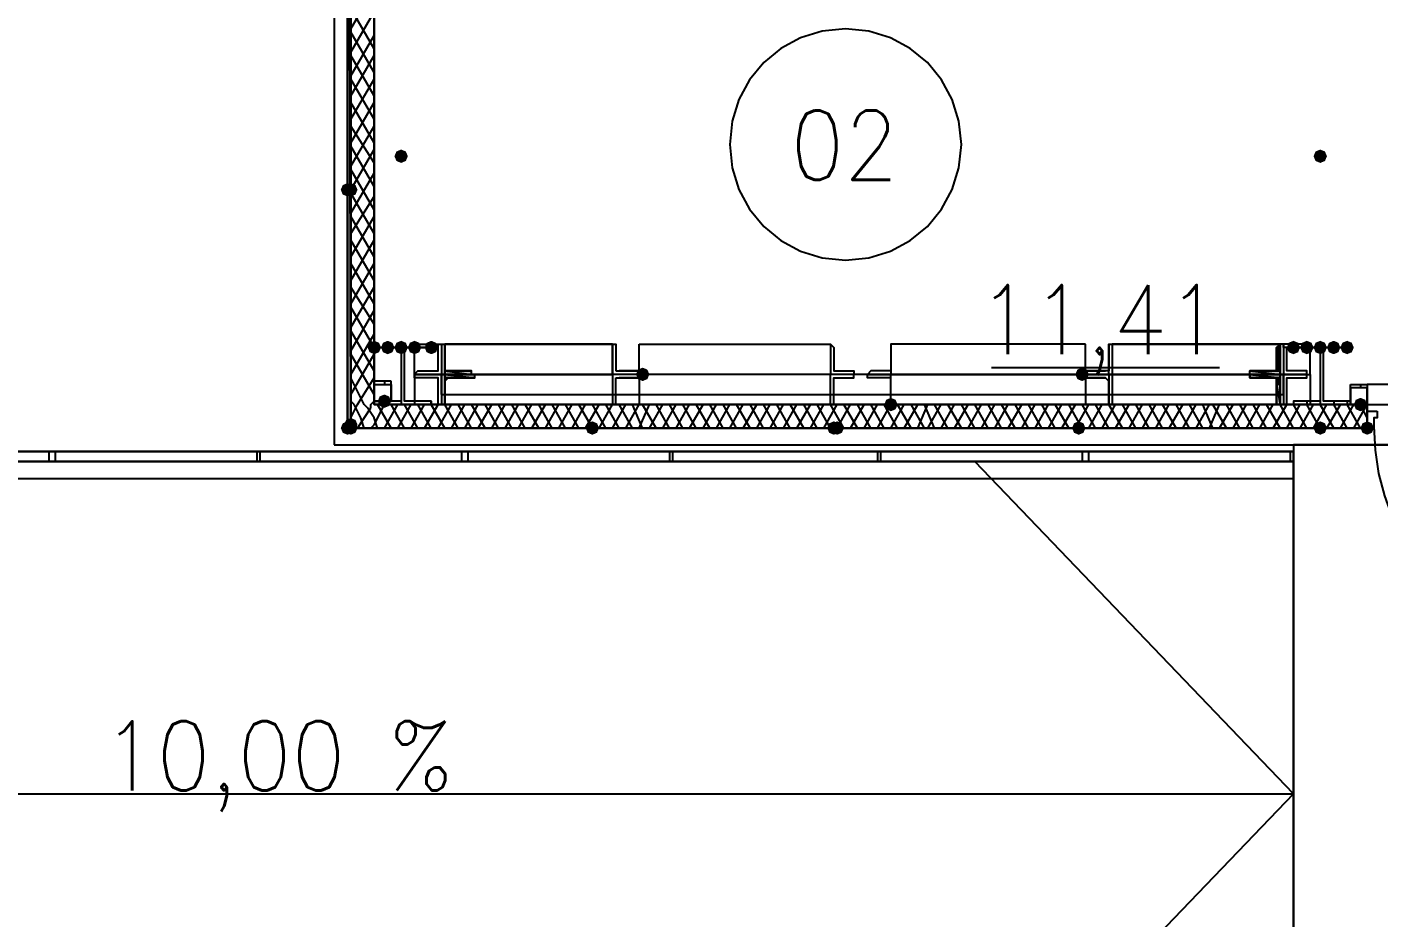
# Model space of a CAD drawing. Header units: millimetres. Extents: x 0 to 420, y 0 to 297.
# Drawn here: x 100.1 to 117.16, y 99.06 to 110.3 of the extents above; entities that cross this region are included whole.
import ezdxf

# ---------------------------------------------------------------- set-up
doc = ezdxf.new("R2010")
doc.units = ezdxf.units.MM
doc.layers.get('0').update_dxf_attribs({"linetype": 'CONTINUOUS'})
doc.styles.get("Standard").update_dxf_attribs({"font": 'STANDARD'})

msp = doc.modelspace()

# ---------------------------------------------------------------- hatches: boundary and pattern name
at = {"true_color": 0x000007}
h = msp.add_hatch(color=0, dxfattribs=at)
h.paths.add_polyline_path([(104.182333, 123.274667), (104.14, 123.274667), (104.182333, 105.240667)], flags=0)
h.paths.add_polyline_path([(104.14, 123.274667), (104.182333, 105.240667), (104.14, 105.240667)], flags=0)
for points in [[(104.902, 108.669667), (104.877129, 108.609871), (104.817333, 108.585), (104.757538, 108.609871), (104.732667, 108.669667), (104.757537, 108.729462), (104.817333, 108.754333), (104.877129, 108.729463)], [(116.501333, 108.669667), (116.476463, 108.609871), (116.416667, 108.585), (116.356871, 108.609871), (116.332, 108.669667), (116.356871, 108.729462), (116.416667, 108.754333), (116.476462, 108.729463)], [(104.563333, 106.256667), (104.538462, 106.196871), (104.478667, 106.172), (104.418871, 106.196871), (104.394, 106.256667), (104.418871, 106.316462), (104.478667, 106.341333), (104.538462, 106.316463)], [(104.732667, 106.256667), (104.707796, 106.196871), (104.648, 106.172), (104.588204, 106.196871), (104.563333, 106.256667), (104.588204, 106.316462), (104.648, 106.341333), (104.707796, 106.316463)], [(104.902, 106.256667), (104.877129, 106.196871), (104.817333, 106.172), (104.757538, 106.196871), (104.732667, 106.256667), (104.757537, 106.316462), (104.817333, 106.341333), (104.877129, 106.316463)], [(105.071333, 106.256667), (105.046463, 106.196871), (104.986667, 106.172), (104.926871, 106.196871), (104.902, 106.256667), (104.926871, 106.316462), (104.986667, 106.341333), (105.046462, 106.316463)], [(105.283, 106.256667), (105.258129, 106.196871), (105.198333, 106.172), (105.138538, 106.196871), (105.113667, 106.256667), (105.138537, 106.316462), (105.198333, 106.341333), (105.258129, 106.316463)], [(116.162667, 106.256667), (116.137796, 106.196871), (116.078, 106.172), (116.018204, 106.196871), (115.993333, 106.256667), (116.018204, 106.316462), (116.078, 106.341333), (116.137796, 106.316463)], [(116.332, 106.256667), (116.307129, 106.196871), (116.247333, 106.172), (116.187538, 106.196871), (116.162667, 106.256667), (116.187537, 106.316462), (116.247333, 106.341333), (116.307129, 106.316463)], [(116.501333, 106.256667), (116.476463, 106.196871), (116.416667, 106.172), (116.356871, 106.196871), (116.332, 106.256667), (116.356871, 106.316462), (116.416667, 106.341333), (116.476462, 106.316463)], [(116.670667, 106.256667), (116.645796, 106.196871), (116.586, 106.172), (116.526204, 106.196871), (116.501333, 106.256667), (116.526204, 106.316462), (116.586, 106.341333), (116.645796, 106.316463)], [(116.84, 106.256667), (116.815129, 106.196871), (116.755333, 106.172), (116.695538, 106.196871), (116.670667, 106.256667), (116.695537, 106.316462), (116.755333, 106.341333), (116.815129, 106.316463)], [(107.95, 105.918), (107.925129, 105.858204), (107.865333, 105.833333), (107.805538, 105.858204), (107.780667, 105.918), (107.805537, 105.977796), (107.865333, 106.002667), (107.925129, 105.977796)], [(113.495667, 105.918), (113.470796, 105.858204), (113.411, 105.833333), (113.351204, 105.858204), (113.326333, 105.918), (113.351204, 105.977796), (113.411, 106.002667), (113.470796, 105.977796)], [(104.690333, 105.579333), (104.665463, 105.519537), (104.605667, 105.494667), (104.545871, 105.519537), (104.521, 105.579333), (104.545871, 105.639129), (104.605667, 105.664), (104.665462, 105.639129)], [(111.082667, 105.537), (111.057796, 105.477204), (110.998, 105.452333), (110.938204, 105.477204), (110.913333, 105.537), (110.938204, 105.596796), (110.998, 105.621667), (111.057796, 105.596796)], [(117.009333, 105.537), (116.984463, 105.477204), (116.924667, 105.452333), (116.864871, 105.477204), (116.84, 105.537), (116.864871, 105.596796), (116.924667, 105.621667), (116.984462, 105.596796)], [(104.267, 105.283), (104.242129, 105.223204), (104.182333, 105.198333), (104.122538, 105.223204), (104.097667, 105.283), (104.122537, 105.342796), (104.182333, 105.367667), (104.242129, 105.342796)]]:
    msp.add_hatch(color=0, dxfattribs=at).paths.add_polyline_path(points, flags=0)
at = {"true_color": 0x0000fe}
for points in [[(104.224667, 108.246333), (104.199796, 108.186537), (104.14, 108.161667), (104.080204, 108.186537), (104.055333, 108.246333), (104.080204, 108.306129), (104.14, 108.331), (104.199796, 108.306129)], [(104.267, 108.246333), (104.242129, 108.186537), (104.182333, 108.161667), (104.122538, 108.186537), (104.097667, 108.246333), (104.122537, 108.306129), (104.182333, 108.331), (104.242129, 108.306129)], [(104.224667, 105.240667), (104.199796, 105.180871), (104.14, 105.156), (104.080204, 105.180871), (104.055333, 105.240667), (104.080204, 105.300462), (104.14, 105.325333), (104.199796, 105.300463)], [(104.224667, 105.240667), (104.199796, 105.180871), (104.14, 105.156), (104.080204, 105.180871), (104.055333, 105.240667), (104.080204, 105.300462), (104.14, 105.325333), (104.199796, 105.300463)], [(104.224667, 105.240667), (104.199796, 105.180871), (104.14, 105.156), (104.080204, 105.180871), (104.055333, 105.240667), (104.080204, 105.300462), (104.14, 105.325333), (104.199796, 105.300463)], [(104.224667, 105.240667), (104.199796, 105.180871), (104.14, 105.156), (104.080204, 105.180871), (104.055333, 105.240667), (104.080204, 105.300462), (104.14, 105.325333), (104.199796, 105.300463)], [(104.224667, 105.240667), (104.199796, 105.180871), (104.14, 105.156), (104.080204, 105.180871), (104.055333, 105.240667), (104.080204, 105.300462), (104.14, 105.325333), (104.199796, 105.300463)], [(104.267, 105.240667), (104.242129, 105.180871), (104.182333, 105.156), (104.122538, 105.180871), (104.097667, 105.240667), (104.122537, 105.300462), (104.182333, 105.325333), (104.242129, 105.300463)], [(104.267, 105.240667), (104.242129, 105.180871), (104.182333, 105.156), (104.122538, 105.180871), (104.097667, 105.240667), (104.122537, 105.300462), (104.182333, 105.325333), (104.242129, 105.300463)], [(104.267, 105.240667), (104.242129, 105.180871), (104.182333, 105.156), (104.122538, 105.180871), (104.097667, 105.240667), (104.122537, 105.300462), (104.182333, 105.325333), (104.242129, 105.300463)], [(107.315, 105.240667), (107.290129, 105.180871), (107.230333, 105.156), (107.170538, 105.180871), (107.145667, 105.240667), (107.170537, 105.300462), (107.230333, 105.325333), (107.290129, 105.300463)], [(107.315, 105.240667), (107.290129, 105.180871), (107.230333, 105.156), (107.170538, 105.180871), (107.145667, 105.240667), (107.170537, 105.300462), (107.230333, 105.325333), (107.290129, 105.300463)], [(110.363, 105.240667), (110.338129, 105.180871), (110.278333, 105.156), (110.218538, 105.180871), (110.193667, 105.240667), (110.218537, 105.300462), (110.278333, 105.325333), (110.338129, 105.300463)], [(110.405333, 105.240667), (110.380463, 105.180871), (110.320667, 105.156), (110.260871, 105.180871), (110.236, 105.240667), (110.260871, 105.300462), (110.320667, 105.325333), (110.380462, 105.300463)], [(113.453333, 105.240667), (113.428462, 105.180871), (113.368667, 105.156), (113.308871, 105.180871), (113.284, 105.240667), (113.308871, 105.300462), (113.368667, 105.325333), (113.428462, 105.300463)], [(113.453333, 105.240667), (113.428462, 105.180871), (113.368667, 105.156), (113.308871, 105.180871), (113.284, 105.240667), (113.308871, 105.300462), (113.368667, 105.325333), (113.428462, 105.300463)], [(116.501333, 105.240667), (116.476463, 105.180871), (116.416667, 105.156), (116.356871, 105.180871), (116.332, 105.240667), (116.356871, 105.300462), (116.416667, 105.325333), (116.476462, 105.300463)], [(116.501333, 105.240667), (116.476463, 105.180871), (116.416667, 105.156), (116.356871, 105.180871), (116.332, 105.240667), (116.356871, 105.300462), (116.416667, 105.325333), (116.476462, 105.300463)], [(116.501333, 105.240667), (116.476463, 105.180871), (116.416667, 105.156), (116.356871, 105.180871), (116.332, 105.240667), (116.356871, 105.300462), (116.416667, 105.325333), (116.476462, 105.300463)], [(116.501333, 105.240667), (116.476463, 105.180871), (116.416667, 105.156), (116.356871, 105.180871), (116.332, 105.240667), (116.356871, 105.300462), (116.416667, 105.325333), (116.476462, 105.300463)], [(117.094, 105.240667), (117.069129, 105.180871), (117.009333, 105.156), (116.949538, 105.180871), (116.924667, 105.240667), (116.949537, 105.300462), (117.009333, 105.325333), (117.069129, 105.300463)]]:
    msp.add_hatch(color=0, dxfattribs=at).paths.add_polyline_path(points, flags=0)
at = {"true_color": 0x000062}
h = msp.add_hatch(color=0, dxfattribs=at)
h.paths.add_polyline_path([(105.367667, 106.299), (105.367667, 106.256667)], flags=0)
h.paths.add_polyline_path([(105.367667, 106.256667), (105.367667, 106.299)], flags=0)
h = msp.add_hatch(color=0, dxfattribs=at)
h.paths.add_polyline_path([(115.908667, 106.256667), (115.908667, 106.299)], flags=0)
h.paths.add_polyline_path([(115.908667, 106.299), (115.908667, 106.256667), (115.866333, 106.256667)], flags=0)
h.paths.add_polyline_path([(115.908667, 106.256667), (115.866333, 106.256667)], flags=0)
h.paths.add_polyline_path([(115.866333, 106.256667), (115.908667, 106.256667)], flags=0)
h.paths.add_polyline_path([(115.908667, 106.256667), (115.866333, 106.256667)], flags=0)
h.paths.add_polyline_path([(115.908667, 106.256667), (115.866333, 106.256667)], flags=0)
h = msp.add_hatch(color=0, dxfattribs=at)
h.paths.add_polyline_path([(105.367667, 106.256667), (105.367667, 106.045)], flags=0)
h.paths.add_polyline_path([(105.367667, 106.045), (105.367667, 106.256667)], flags=0)
h = msp.add_hatch(color=0, dxfattribs=at)
h.paths.add_polyline_path([(115.908667, 106.256667), (115.866333, 106.256667), (115.908667, 106.045)], flags=0)
h.paths.add_polyline_path([(115.866333, 106.256667), (115.908667, 106.045), (115.866333, 106.045)], flags=0)
h = msp.add_hatch(color=0, dxfattribs=at)
h.paths.add_polyline_path([(105.367667, 106.045), (105.367667, 105.960333)], flags=0)
h.paths.add_polyline_path([(105.367667, 105.960333), (105.367667, 106.045)], flags=0)
h = msp.add_hatch(color=0, dxfattribs=at)
h.paths.add_polyline_path([(105.367667, 105.960333), (105.41, 105.960333)], flags=0)
h.paths.add_polyline_path([(105.41, 105.960333), (105.367667, 105.960333)], flags=0)
h.paths.add_polyline_path([(105.41, 105.960333), (105.367667, 105.960333)], flags=0)
h.paths.add_polyline_path([(105.367667, 105.960333), (105.41, 105.960333)], flags=0)
h.paths.add_polyline_path([(105.41, 105.960333), (105.367667, 105.960333)], flags=0)
h.paths.add_polyline_path([(105.41, 105.960333), (105.367667, 105.960333)], flags=0)
h = msp.add_hatch(color=0, dxfattribs=at)
h.paths.add_polyline_path([(105.367667, 105.960333), (105.41, 105.960333)], flags=0)
h.paths.add_polyline_path([(105.41, 105.960333), (105.367667, 105.960333)], flags=0)
h = msp.add_hatch(color=0, dxfattribs=at)
h.paths.add_polyline_path([(105.664, 105.960333), (105.367667, 105.960333)], flags=0)
h.paths.add_polyline_path([(105.664, 105.960333), (105.367667, 105.960333), (105.41, 105.960333)], flags=0)
h = msp.add_hatch(color=0, dxfattribs=at)
h.paths.add_polyline_path([(105.367667, 105.960333), (105.706333, 105.960333)], flags=0)
h.paths.add_polyline_path([(105.706333, 105.960333), (105.367667, 105.960333)], flags=0)
h = msp.add_hatch(color=0, dxfattribs=at)
h.paths.add_polyline_path([(105.706333, 105.960333), (105.367667, 105.960333), (105.706333, 105.918)], flags=0)
h.paths.add_polyline_path([(105.367667, 105.960333), (105.706333, 105.918), (105.367667, 105.918)], flags=0)
for points in [[(105.706333, 105.960333), (105.664, 105.960333)], [(115.527667, 105.960333), (115.612333, 105.960333)], [(115.824, 105.960333), (115.908667, 105.960333)], [(115.527667, 105.875667), (115.612333, 105.875667)]]:
    msp.add_hatch(color=0, dxfattribs=at).paths.add_polyline_path(points, flags=0)
h = msp.add_hatch(color=0, dxfattribs=at)
h.paths.add_polyline_path([(105.664, 105.960333), (105.706333, 105.960333)], flags=0)
h.paths.add_polyline_path([(105.706333, 105.960333), (105.664, 105.960333)], flags=0)
h = msp.add_hatch(color=0, dxfattribs=at)
h.paths.add_polyline_path([(115.527667, 105.960333), (115.612333, 105.960333)], flags=0)
h.paths.add_polyline_path([(115.612333, 105.960333), (115.527667, 105.960333)], flags=0)
h = msp.add_hatch(color=0, dxfattribs=at)
h.paths.add_polyline_path([(115.527667, 105.960333), (115.908667, 105.960333)], flags=0)
h.paths.add_polyline_path([(115.908667, 105.960333), (115.527667, 105.960333)], flags=0)
h = msp.add_hatch(color=0, dxfattribs=at)
h.paths.add_polyline_path([(115.908667, 105.960333), (115.527667, 105.960333), (115.908667, 105.918)], flags=0)
h.paths.add_polyline_path([(115.527667, 105.960333), (115.908667, 105.918), (115.527667, 105.918)], flags=0)
h.paths.add_polyline_path([(115.908667, 105.918), (115.527667, 105.918)], flags=0)
h.paths.add_polyline_path([(115.527667, 105.918), (115.908667, 105.918)], flags=0)
h.paths.add_polyline_path([(115.908667, 105.918), (115.527667, 105.918)], flags=0)
h.paths.add_polyline_path([(115.908667, 105.918), (115.527667, 105.918)], flags=0)
h.paths.add_polyline_path([(115.527667, 105.918), (115.908667, 105.918)], flags=0)
h.paths.add_polyline_path([(115.908667, 105.918), (115.527667, 105.918)], flags=0)
h.paths.add_polyline_path([(115.908667, 105.918), (115.527667, 105.918)], flags=0)
h.paths.add_polyline_path([(115.527667, 105.918), (115.908667, 105.918)], flags=0)
h.paths.add_polyline_path([(115.908667, 105.918), (115.527667, 105.918)], flags=0)
h.paths.add_polyline_path([(115.908667, 105.918), (115.527667, 105.918)], flags=0)
h = msp.add_hatch(color=0, dxfattribs=at)
h.paths.add_polyline_path([(115.908667, 105.960333), (115.866333, 105.960333)], flags=0)
h.paths.add_polyline_path([(115.866333, 105.960333), (115.908667, 105.960333), (115.824, 105.960333)], flags=0)
h.paths.add_polyline_path([(115.908667, 105.960333), (115.824, 105.960333), (115.612333, 105.960333)], flags=0)
h = msp.add_hatch(color=0, dxfattribs=at)
h.paths.add_polyline_path([(115.908667, 106.045), (115.866333, 106.045), (115.908667, 105.960333)], flags=0)
h.paths.add_polyline_path([(115.866333, 106.045), (115.908667, 105.960333), (115.866333, 105.960333)], flags=0)
h.paths.add_polyline_path([(115.908667, 105.960333), (115.866333, 105.960333)], flags=0)
h.paths.add_polyline_path([(115.866333, 105.960333), (115.908667, 105.960333)], flags=0)
h.paths.add_polyline_path([(115.908667, 105.960333), (115.866333, 105.960333)], flags=0)
h.paths.add_polyline_path([(115.908667, 105.960333), (115.866333, 105.960333)], flags=0)
h.paths.add_polyline_path([(115.866333, 105.960333), (115.908667, 105.960333)], flags=0)
h.paths.add_polyline_path([(115.908667, 105.960333), (115.866333, 105.960333)], flags=0)
h = msp.add_hatch(color=0, dxfattribs=at)
h.paths.add_polyline_path([(105.367667, 105.918), (105.748667, 105.918)], flags=0)
h.paths.add_polyline_path([(105.367667, 105.918), (105.748667, 105.918)], flags=0)
h.paths.add_polyline_path([(105.748667, 105.918), (105.367667, 105.918)], flags=0)
h.paths.add_polyline_path([(105.748667, 105.918), (105.367667, 105.918)], flags=0)
h.paths.add_polyline_path([(105.367667, 105.918), (105.748667, 105.918)], flags=0)
h.paths.add_polyline_path([(105.748667, 105.918), (105.367667, 105.918)], flags=0)
h.paths.add_polyline_path([(105.748667, 105.918), (105.367667, 105.918)], flags=0)
h.paths.add_polyline_path([(105.367667, 105.918), (105.748667, 105.918)], flags=0)
h.paths.add_polyline_path([(105.748667, 105.918), (105.367667, 105.918)], flags=0)
h.paths.add_polyline_path([(105.748667, 105.918), (105.367667, 105.918), (105.706333, 105.918)], flags=0)
h = msp.add_hatch(color=0, dxfattribs=at)
h.paths.add_polyline_path([(105.748667, 105.918), (105.367667, 105.918), (105.748667, 105.875667)], flags=0)
h.paths.add_polyline_path([(105.367667, 105.918), (105.748667, 105.875667), (105.367667, 105.875667)], flags=0)
h.paths.add_polyline_path([(105.748667, 105.875667), (105.367667, 105.875667)], flags=0)
h.paths.add_polyline_path([(105.367667, 105.875667), (105.748667, 105.875667)], flags=0)
h.paths.add_polyline_path([(105.748667, 105.875667), (105.367667, 105.875667)], flags=0)
h.paths.add_polyline_path([(105.748667, 105.875667), (105.367667, 105.875667)], flags=0)
h = msp.add_hatch(color=0, dxfattribs=at)
h.paths.add_polyline_path([(105.367667, 105.875667), (105.706333, 105.875667)], flags=0)
h.paths.add_polyline_path([(105.706333, 105.875667), (105.367667, 105.875667)], flags=0)
h.paths.add_polyline_path([(105.706333, 105.875667), (105.367667, 105.875667)], flags=0)
h.paths.add_polyline_path([(105.367667, 105.875667), (105.706333, 105.875667)], flags=0)
h.paths.add_polyline_path([(105.706333, 105.875667), (105.367667, 105.875667)], flags=0)
h.paths.add_polyline_path([(105.706333, 105.875667), (105.367667, 105.875667), (105.748667, 105.875667)], flags=0)
h = msp.add_hatch(color=0, dxfattribs=at)
h.paths.add_polyline_path([(105.41, 105.875667), (105.367667, 105.875667)], flags=0)
h.paths.add_polyline_path([(105.41, 105.875667), (105.367667, 105.875667)], flags=0)
h.paths.add_polyline_path([(105.367667, 105.875667), (105.41, 105.875667)], flags=0)
h.paths.add_polyline_path([(105.41, 105.875667), (105.367667, 105.875667)], flags=0)
h.paths.add_polyline_path([(105.41, 105.875667), (105.367667, 105.875667)], flags=0)
h.paths.add_polyline_path([(105.367667, 105.875667), (105.41, 105.875667)], flags=0)
h.paths.add_polyline_path([(105.41, 105.875667), (105.367667, 105.875667)], flags=0)
h.paths.add_polyline_path([(105.41, 105.875667), (105.367667, 105.875667), (105.664, 105.875667)], flags=0)
h = msp.add_hatch(color=0, dxfattribs=at)
h.paths.add_polyline_path([(105.367667, 105.833333), (105.367667, 105.875667)], flags=0)
h.paths.add_polyline_path([(105.367667, 105.833333), (105.367667, 105.875667), (105.41, 105.875667)], flags=0)
h = msp.add_hatch(color=0, dxfattribs=at)
h.paths.add_polyline_path([(105.367667, 105.833333), (105.367667, 105.791)], flags=0)
h.paths.add_polyline_path([(105.367667, 105.791), (105.367667, 105.833333)], flags=0)
h = msp.add_hatch(color=0, dxfattribs=at)
h.paths.add_polyline_path([(105.367667, 105.791), (105.367667, 105.537)], flags=0)
h.paths.add_polyline_path([(105.367667, 105.537), (105.367667, 105.791)], flags=0)
h = msp.add_hatch(color=0, dxfattribs=at)
h.paths.add_polyline_path([(105.664, 105.875667), (105.706333, 105.875667)], flags=0)
h.paths.add_polyline_path([(105.706333, 105.875667), (105.664, 105.875667)], flags=0)
h.paths.add_polyline_path([(105.706333, 105.875667), (105.664, 105.875667)], flags=0)
h = msp.add_hatch(color=0, dxfattribs=at)
h.paths.add_polyline_path([(115.908667, 105.918), (115.527667, 105.918), (115.908667, 105.875667)], flags=0)
h.paths.add_polyline_path([(115.527667, 105.918), (115.908667, 105.875667), (115.527667, 105.875667)], flags=0)
h.paths.add_polyline_path([(115.908667, 105.875667), (115.527667, 105.875667)], flags=0)
h.paths.add_polyline_path([(115.527667, 105.875667), (115.908667, 105.875667)], flags=0)
h.paths.add_polyline_path([(115.908667, 105.875667), (115.527667, 105.875667)], flags=0)
h.paths.add_polyline_path([(115.908667, 105.875667), (115.527667, 105.875667)], flags=0)
h.paths.add_polyline_path([(115.527667, 105.875667), (115.908667, 105.875667)], flags=0)
h.paths.add_polyline_path([(115.908667, 105.875667), (115.527667, 105.875667)], flags=0)
h.paths.add_polyline_path([(115.908667, 105.875667), (115.527667, 105.875667)], flags=0)
h.paths.add_polyline_path([(115.527667, 105.875667), (115.908667, 105.875667)], flags=0)
h.paths.add_polyline_path([(115.908667, 105.875667), (115.527667, 105.875667)], flags=0)
h.paths.add_polyline_path([(115.908667, 105.875667), (115.527667, 105.875667)], flags=0)
h = msp.add_hatch(color=0, dxfattribs=at)
h.paths.add_polyline_path([(115.527667, 105.875667), (115.612333, 105.875667)], flags=0)
h.paths.add_polyline_path([(115.612333, 105.875667), (115.527667, 105.875667)], flags=0)
h = msp.add_hatch(color=0, dxfattribs=at)
h.paths.add_polyline_path([(115.908667, 105.875667), (115.612333, 105.875667)], flags=0)
h.paths.add_polyline_path([(115.612333, 105.875667), (115.908667, 105.875667), (115.824, 105.875667)], flags=0)
h = msp.add_hatch(color=0, dxfattribs=at)
h.paths.add_polyline_path([(115.908667, 105.875667), (115.824, 105.875667)], flags=0)
h.paths.add_polyline_path([(115.824, 105.875667), (115.908667, 105.875667), (115.866333, 105.875667)], flags=0)
h.paths.add_polyline_path([(115.908667, 105.875667), (115.866333, 105.875667)], flags=0)
h.paths.add_polyline_path([(115.866333, 105.875667), (115.908667, 105.875667)], flags=0)
h.paths.add_polyline_path([(115.908667, 105.875667), (115.866333, 105.875667)], flags=0)
h.paths.add_polyline_path([(115.908667, 105.875667), (115.866333, 105.875667)], flags=0)
h = msp.add_hatch(color=0, dxfattribs=at)
h.paths.add_polyline_path([(115.908667, 105.875667), (115.866333, 105.875667), (115.908667, 105.833333)], flags=0)
h.paths.add_polyline_path([(115.866333, 105.875667), (115.908667, 105.833333), (115.866333, 105.833333)], flags=0)
h = msp.add_hatch(color=0, dxfattribs=at)
h.paths.add_polyline_path([(115.908667, 105.833333), (115.866333, 105.833333), (115.908667, 105.791)], flags=0)
h.paths.add_polyline_path([(115.866333, 105.833333), (115.908667, 105.791), (115.866333, 105.791)], flags=0)
h = msp.add_hatch(color=0, dxfattribs=at)
h.paths.add_polyline_path([(115.908667, 105.791), (115.866333, 105.791), (115.908667, 105.537)], flags=0)
h.paths.add_polyline_path([(115.866333, 105.791), (115.908667, 105.537), (115.866333, 105.537)], flags=0)
h.paths.add_polyline_path([(115.908667, 105.537), (115.866333, 105.537)], flags=0)
h.paths.add_polyline_path([(115.866333, 105.537), (115.908667, 105.537)], flags=0)
h.paths.add_polyline_path([(115.908667, 105.537), (115.866333, 105.537)], flags=0)
h.paths.add_polyline_path([(115.908667, 105.537), (115.866333, 105.537)], flags=0)
h.paths.add_polyline_path([(115.866333, 105.537), (115.908667, 105.537)], flags=0)
h.paths.add_polyline_path([(115.908667, 105.537), (115.866333, 105.537)], flags=0)
at = {"true_color": 0x000007}
h = msp.add_hatch(color=0, dxfattribs=at)
h.paths.add_polyline_path([(104.182333, 105.240667), (104.14, 105.240667)], flags=0)
h.paths.add_polyline_path([(104.182333, 105.240667), (104.14, 105.240667)], flags=0)
h = msp.add_hatch(color=0, dxfattribs=at)
h.paths.add_polyline_path([(104.182333, 105.240667), (116.416667, 105.240667)], flags=0)
h.paths.add_polyline_path([(116.416667, 105.240667), (104.182333, 105.240667)], flags=0)
h = msp.add_hatch(color=0, dxfattribs=at)
h.paths.add_polyline_path([(116.416667, 105.240667), (117.009333, 105.240667)], flags=0)
h.paths.add_polyline_path([(117.009333, 105.240667), (116.416667, 105.240667)], flags=0)

# ---------------------------------------------------------------- linework, layer by layer
at = {"color": 0, "true_color": 0x000007}
for points in [[(103.970667, 105.029), (389.763, 105.029), (389.763, 222.715667), (103.970667, 222.715667)], [(104.182333, 123.274667), (104.14, 123.274667), (104.182333, 105.240667)], [(104.14, 123.274667), (104.182333, 105.240667), (104.14, 105.240667)], [(107.823, 106.299), (110.236, 106.299), (110.236, 105.918), (107.823, 105.918)], [(113.453333, 106.299), (110.998, 106.299), (110.998, 105.918), (113.453333, 105.918)], [(105.198333, 106.256667), (104.478667, 106.256667), (104.817333, 106.256667), (104.817333, 105.579333), (104.478667, 105.579333), (104.478667, 105.537), (105.198333, 105.537), (105.198333, 105.579333), (104.859667, 105.579333), (104.859667, 106.256667)], [(116.797667, 106.256667), (116.078, 106.256667), (116.416667, 106.256667), (116.416667, 105.579333), (116.078, 105.579333), (116.078, 105.537), (116.797667, 105.537), (116.797667, 105.579333), (116.459, 105.579333), (116.459, 106.256667)], [(104.690333, 105.833333), (104.478667, 105.833333), (104.478667, 105.579333), (104.690333, 105.579333)], [(104.690333, 105.791), (104.690333, 105.579333), (104.478667, 105.579333), (104.478667, 105.791)], [(107.823, 105.537), (110.236, 105.537), (110.236, 105.918), (107.823, 105.918)], [(113.453333, 105.537), (110.998, 105.537), (110.998, 105.918), (113.453333, 105.918)], [(113.707333, 105.875667), (113.411, 105.875667)], [(116.797667, 105.791), (117.009333, 105.791), (117.009333, 105.537), (116.797667, 105.537)], [(116.797667, 105.748667), (116.797667, 105.537), (117.009333, 105.537), (117.009333, 105.748667)], [(117.136333, 105.452333), (117.136333, 105.367667), (117.094, 105.367667), (117.094, 105.240667), (117.009333, 105.240667), (117.009333, 105.452333)], [(104.182333, 105.240667), (104.14, 105.240667)], [(104.182333, 105.240667), (104.14, 105.240667)], [(104.182333, 105.240667), (116.416667, 105.240667)], [(116.416667, 105.240667), (104.182333, 105.240667)], [(116.416667, 105.240667), (117.009333, 105.240667)], [(117.009333, 105.240667), (116.416667, 105.240667)], [(117.009333, 105.240667), (116.416667, 105.240667), (117.009333, 105.240667), (116.416667, 105.240667)], [(116.078, 104.817333), (89.958333, 104.817333), (89.958333, 104.944333), (116.078, 104.944333), (116.078, 104.817333), (89.958333, 104.817333), (89.958333, 104.944333), (116.078, 104.944333), (116.078, 104.817333), (89.958333, 104.817333), (89.958333, 104.944333), (116.078, 104.944333), (116.078, 104.817333), (89.958333, 104.817333), (89.958333, 104.944333), (116.078, 104.944333), (116.078, 104.817333), (116.078, 104.944333), (89.958333, 104.944333), (89.958333, 104.817333)], [(100.457, 104.817333), (100.457, 104.944333), (100.372333, 104.944333), (100.372333, 104.817333)], [(103.039333, 104.817333), (103.039333, 104.944333), (102.997, 104.944333), (102.997, 104.817333)], [(105.664, 104.817333), (105.664, 104.944333), (105.579333, 104.944333), (105.579333, 104.817333)], [(108.246333, 104.817333), (108.246333, 104.944333), (108.204, 104.944333), (108.204, 104.817333)], [(110.871, 104.817333), (110.871, 104.944333), (110.828667, 104.944333), (110.828667, 104.817333)], [(113.495667, 104.817333), (113.495667, 104.944333), (113.411, 104.944333), (113.411, 104.817333)], [(116.078, 104.944333), (116.035667, 104.944333), (116.035667, 104.902), (116.035667, 104.859667), (116.035667, 104.817333), (116.078, 104.817333), (116.078, 104.859667), (116.078, 104.902)], [(116.078, 96.435333), (377.655667, 96.435333), (377.655667, 105.029), (116.078, 105.029)], [(116.078, 104.732667), (116.078, 104.817333), (89.958333, 104.817333), (89.958333, 104.605667), (116.078, 104.605667)]]:
    msp.add_lwpolyline(points, close=True, dxfattribs=at)
for points in [[(104.182333, 160.528), (104.182333, 105.537)], [(104.182333, 105.240667), (104.182333, 123.274667), (104.182333, 105.240667), (104.14, 123.274667)], [(104.14, 123.274667), (104.14, 105.240667)], [(104.182333, 105.240667), (104.182333, 123.274667), (104.14, 123.274667)], [(104.14, 123.274667), (104.14, 105.240667)], [(104.182333, 105.240667), (104.182333, 123.274667), (104.14, 123.274667)], [(104.478667, 105.537), (104.478667, 111.336667)], [(104.182333, 110.278333), (104.478667, 110.786333)], [(104.478667, 110.024333), (104.182333, 110.532333)], [(104.182333, 109.982), (104.478667, 110.49)], [(104.478667, 109.728), (104.182333, 110.236)], [(111.887, 108.817833), (111.857328, 109.112175), (111.772227, 109.386326), (111.63757, 109.634413), (111.45923, 109.850563), (111.24308, 110.028903), (110.994993, 110.16356), (110.720842, 110.248661), (110.4265, 110.278333), (110.132158, 110.248661), (109.858007, 110.16356), (109.60992, 110.028903), (109.39377, 109.850563), (109.21543, 109.634413), (109.080773, 109.386326), (108.995672, 109.112175), (108.966, 108.817833)], [(104.182333, 109.685667), (104.478667, 110.193667)], [(104.182333, 109.431667), (104.478667, 109.939667)], [(104.478667, 109.431667), (104.182333, 109.939667)], [(104.182333, 109.135333), (104.478667, 109.643333)], [(104.478667, 109.135333), (104.182333, 109.643333)], [(104.182333, 108.839), (104.478667, 109.347)], [(104.478667, 108.839), (104.182333, 109.347)], [(104.182333, 108.542667), (104.478667, 109.050667)], [(104.478667, 108.585), (104.182333, 109.050667)], [(104.478667, 108.288667), (104.182333, 108.796667)], [(104.182333, 108.246333), (104.478667, 108.754333)], [(108.966, 108.817833), (108.995672, 108.523492), (109.080773, 108.249341), (109.21543, 108.001254), (109.39377, 107.785104), (109.60992, 107.606764), (109.858007, 107.472107), (110.132158, 107.387005), (110.4265, 107.357333), (110.720842, 107.387005), (110.994993, 107.472107), (111.24308, 107.606764), (111.45923, 107.785104), (111.63757, 108.001254), (111.772227, 108.249341), (111.857328, 108.523492), (111.887, 108.817833)], [(104.478667, 107.992333), (104.182333, 108.500333)], [(104.182333, 107.95), (104.478667, 108.458)], [(104.478667, 107.696), (104.182333, 108.204)], [(104.182333, 107.696), (104.478667, 108.161667)], [(104.182333, 107.399667), (104.478667, 107.907667)], [(104.478667, 107.399667), (104.182333, 107.907667)], [(104.182333, 107.103333), (104.478667, 107.611333)], [(104.478667, 107.103333), (104.182333, 107.611333)], [(104.182333, 106.807), (104.478667, 107.315)], [(104.478667, 106.807), (104.182333, 107.315)], [(104.182333, 106.510667), (104.478667, 107.018667)], [(104.478667, 106.553), (104.182333, 107.018667)], [(104.478667, 106.256667), (104.182333, 106.764667)], [(104.182333, 106.214333), (104.478667, 106.722333)], [(104.478667, 105.960333), (104.182333, 106.468333)], [(104.182333, 105.918), (104.478667, 106.426)], [(105.325333, 106.299), (107.484333, 106.299), (107.484333, 105.918), (105.325333, 105.918), (104.986667, 105.918), (105.029, 105.960333), (105.240667, 105.960333), (105.283, 105.960333), (105.283, 106.256667), (105.283, 106.299), (105.325333, 106.299), (105.325333, 105.918)], [(105.367667, 105.918), (104.986667, 105.918), (104.986667, 106.299), (105.367667, 106.299)], [(107.484333, 105.918), (107.484333, 106.299), (105.367667, 106.299)], [(107.484333, 106.299), (107.526667, 106.299), (107.526667, 106.256667)], [(110.236, 106.299), (110.278333, 106.256667)], [(110.998, 106.299), (110.998, 106.256667)], [(113.749667, 105.918), (113.749667, 106.299), (115.908667, 106.299)], [(113.749667, 106.299), (113.749667, 106.256667)], [(115.951, 106.299), (113.792, 106.299), (113.792, 105.918), (115.951, 105.918), (116.247333, 105.918), (116.247333, 105.960333), (115.993333, 105.960333), (115.993333, 106.256667), (115.951, 106.256667), (115.951, 106.299), (115.951, 105.918)], [(115.908667, 105.918), (116.289667, 105.918), (116.289667, 106.299), (115.908667, 106.299)], [(104.182333, 105.664), (104.478667, 106.172)], [(104.478667, 105.664), (104.182333, 106.172)], [(104.817333, 106.256667), (104.817333, 105.537)], [(107.526667, 106.256667), (107.526667, 105.960333)], [(110.278333, 106.256667), (110.278333, 105.960333), (110.532333, 105.960333), (110.532333, 105.918)], [(110.998, 106.256667), (110.998, 105.960333), (110.955667, 105.960333), (110.744, 105.960333), (110.701667, 105.918)], [(113.749667, 106.256667), (113.749667, 105.960333), (113.707333, 105.960333)], [(116.416667, 106.256667), (116.416667, 105.537)], [(105.706333, 105.960333), (105.41, 105.960333)], [(107.526667, 105.960333), (107.569, 105.960333), (107.865333, 105.960333), (107.865333, 105.918), (107.484333, 105.918)], [(107.865333, 105.960333), (107.569, 105.960333)], [(112.268, 106.002667), (115.146667, 106.002667)], [(113.411, 105.960333), (113.707333, 105.960333), (113.411, 105.960333), (113.411, 105.918), (113.749667, 105.918)], [(115.527667, 105.960333), (115.824, 105.960333)], [(104.351667, 105.537), (104.182333, 105.875667)], [(104.267, 105.537), (104.478667, 105.875667)], [(104.605667, 105.833333), (104.605667, 105.791)], [(105.325333, 105.918), (105.325333, 105.537), (105.283, 105.537), (105.283, 105.833333), (105.283, 105.875667), (105.240667, 105.875667), (105.029, 105.875667), (104.986667, 105.875667), (104.986667, 105.918), (105.325333, 105.918), (107.484333, 105.918), (107.484333, 105.537), (105.325333, 105.537)], [(105.367667, 105.918), (104.986667, 105.918), (104.986667, 105.537), (105.367667, 105.537)], [(105.325333, 105.664), (105.325333, 105.918), (105.325333, 105.833333), (105.325333, 105.664), (115.951, 105.664), (115.951, 105.918), (105.325333, 105.918)], [(105.325333, 105.875667), (105.325333, 105.918)], [(107.484333, 105.918), (105.367667, 105.918)], [(107.484333, 105.918), (105.367667, 105.918)], [(107.484333, 105.918), (107.484333, 105.537), (105.367667, 105.537)], [(105.706333, 105.875667), (105.41, 105.875667)], [(107.865333, 105.918), (107.484333, 105.918)], [(107.526667, 105.537), (107.526667, 105.833333), (107.526667, 105.875667)], [(107.526667, 105.875667), (107.569, 105.875667), (107.865333, 105.875667), (107.569, 105.875667)], [(107.865333, 105.875667), (107.865333, 105.918)], [(110.532333, 105.918), (110.236, 105.918)], [(110.532333, 105.918), (110.236, 105.918)], [(110.278333, 105.537), (110.278333, 105.833333), (110.278333, 105.875667), (110.532333, 105.875667), (110.532333, 105.918)], [(110.701667, 105.918), (110.998, 105.918)], [(110.701667, 105.918), (110.998, 105.918)], [(110.998, 105.537), (110.998, 105.833333), (110.998, 105.875667), (110.955667, 105.875667), (110.744, 105.875667), (110.701667, 105.875667), (110.701667, 105.918)], [(113.411, 105.918), (113.749667, 105.918)], [(113.411, 105.875667), (113.411, 105.918)], [(113.749667, 105.918), (113.749667, 105.537), (113.749667, 105.833333), (113.707333, 105.875667)], [(113.749667, 105.918), (115.908667, 105.918)], [(113.749667, 105.918), (115.908667, 105.918)], [(115.951, 105.918), (115.951, 105.537), (115.993333, 105.537), (115.993333, 105.833333), (115.993333, 105.875667), (116.247333, 105.875667), (116.247333, 105.918), (115.951, 105.918), (113.792, 105.918), (113.792, 105.537), (115.951, 105.537)], [(115.527667, 105.875667), (115.824, 105.875667)], [(115.908667, 105.918), (116.289667, 105.918), (116.289667, 105.537), (115.908667, 105.537)], [(116.924667, 105.791), (116.924667, 105.748667)], [(118.575667, 105.791), (117.009333, 105.791), (117.009333, 105.664)], [(117.009333, 105.664), (117.009333, 105.537), (118.575667, 105.537)], [(104.224667, 105.537), (104.182333, 105.579333)], [(104.182333, 105.367667), (104.267, 105.537)], [(104.182333, 105.240667), (104.182333, 105.537)], [(104.309333, 105.367667), (104.224667, 105.537)], [(104.267, 105.240667), (104.436333, 105.494667)], [(104.394, 105.494667), (104.351667, 105.537)], [(104.478667, 105.367667), (104.394, 105.494667)], [(104.436333, 105.537), (104.478667, 105.579333)], [(104.436333, 105.494667), (104.436333, 105.537)], [(104.478667, 105.579333), (104.478667, 105.537)], [(104.478667, 105.283), (104.605667, 105.537)], [(117.009333, 105.537), (104.478667, 105.537)], [(104.690333, 105.240667), (104.521, 105.537)], [(104.605667, 105.240667), (104.775, 105.537)], [(104.648, 105.579333), (104.648, 105.537)], [(104.859667, 105.240667), (104.690333, 105.537)], [(104.775, 105.240667), (104.944333, 105.537)], [(105.029, 105.240667), (104.859667, 105.537)], [(104.944333, 105.240667), (105.113667, 105.537)], [(104.986667, 105.579333), (104.986667, 105.537)], [(105.198333, 105.240667), (105.029, 105.537)], [(105.113667, 105.240667), (105.283, 105.537)], [(105.198333, 105.579333), (105.198333, 105.537)], [(105.367667, 105.240667), (105.198333, 105.537)], [(105.283, 105.240667), (105.452333, 105.537)], [(105.537, 105.240667), (105.367667, 105.537)], [(105.452333, 105.240667), (105.621667, 105.537)], [(105.706333, 105.240667), (105.537, 105.537)], [(105.621667, 105.240667), (105.791, 105.537)], [(105.875667, 105.240667), (105.706333, 105.537)], [(105.791, 105.240667), (105.960333, 105.537)], [(106.045, 105.240667), (105.875667, 105.537)], [(105.960333, 105.240667), (106.129667, 105.537)], [(106.214333, 105.240667), (106.045, 105.537)], [(106.129667, 105.240667), (106.299, 105.537)], [(106.383667, 105.240667), (106.214333, 105.537)], [(106.299, 105.240667), (106.468333, 105.537)], [(106.553, 105.240667), (106.383667, 105.537)], [(106.468333, 105.240667), (106.637667, 105.537)], [(106.722333, 105.240667), (106.553, 105.537)], [(106.637667, 105.240667), (106.807, 105.537)], [(106.891667, 105.240667), (106.722333, 105.537)], [(106.807, 105.240667), (106.976333, 105.537)], [(107.061, 105.240667), (106.891667, 105.537)], [(106.976333, 105.240667), (107.145667, 105.537)], [(107.230333, 105.240667), (107.061, 105.537)], [(107.145667, 105.240667), (107.315, 105.537)], [(107.399667, 105.240667), (107.230333, 105.537)], [(107.315, 105.240667), (107.484333, 105.537)], [(107.569, 105.240667), (107.399667, 105.537)], [(107.484333, 105.240667), (107.653667, 105.537)], [(107.484333, 105.537), (107.526667, 105.537)], [(107.738333, 105.240667), (107.569, 105.537)], [(107.653667, 105.240667), (107.823, 105.537)], [(107.865333, 105.240667), (107.738333, 105.537)], [(107.823, 105.240667), (107.95, 105.537)], [(108.034667, 105.240667), (107.865333, 105.537)], [(107.95, 105.240667), (108.119333, 105.537)], [(108.204, 105.240667), (108.034667, 105.537)], [(108.119333, 105.240667), (108.288667, 105.537)], [(108.373333, 105.240667), (108.204, 105.537)], [(108.288667, 105.240667), (108.458, 105.537)], [(108.542667, 105.240667), (108.373333, 105.537)], [(108.458, 105.240667), (108.627333, 105.537)], [(108.712, 105.240667), (108.542667, 105.537)], [(108.627333, 105.240667), (108.796667, 105.537)], [(108.881333, 105.240667), (108.712, 105.537)], [(108.796667, 105.240667), (108.966, 105.537)], [(109.050667, 105.240667), (108.881333, 105.537)], [(108.966, 105.240667), (109.135333, 105.537)], [(109.22, 105.240667), (109.050667, 105.537)], [(109.135333, 105.240667), (109.304667, 105.537)], [(109.389333, 105.240667), (109.22, 105.537)], [(109.304667, 105.240667), (109.474, 105.537)], [(109.558667, 105.240667), (109.389333, 105.537)], [(109.474, 105.240667), (109.643333, 105.537)], [(109.728, 105.240667), (109.558667, 105.537)], [(109.643333, 105.240667), (109.812667, 105.537)], [(109.897333, 105.240667), (109.728, 105.537)], [(109.812667, 105.240667), (109.982, 105.537)], [(110.066667, 105.240667), (109.897333, 105.537)], [(109.982, 105.240667), (110.151333, 105.537)], [(110.236, 105.240667), (110.066667, 105.537)], [(110.151333, 105.240667), (110.320667, 105.537)], [(110.405333, 105.240667), (110.236, 105.537)], [(110.236, 105.537), (110.278333, 105.537)], [(110.320667, 105.240667), (110.49, 105.537)], [(110.574667, 105.240667), (110.405333, 105.537)], [(110.49, 105.240667), (110.659333, 105.537)], [(110.744, 105.240667), (110.574667, 105.537)], [(110.659333, 105.240667), (110.828667, 105.537)], [(110.913333, 105.240667), (110.744, 105.537)], [(110.828667, 105.240667), (110.998, 105.537)], [(111.082667, 105.240667), (110.913333, 105.537)], [(110.998, 105.240667), (111.167333, 105.537)], [(111.252, 105.240667), (111.082667, 105.537)], [(111.167333, 105.240667), (111.336667, 105.537)], [(111.421333, 105.240667), (111.252, 105.537)], [(111.336667, 105.240667), (111.463667, 105.537)], [(111.548333, 105.240667), (111.421333, 105.537)], [(111.463667, 105.240667), (111.633, 105.537)], [(111.717667, 105.240667), (111.548333, 105.537)], [(111.633, 105.240667), (111.802333, 105.537)], [(111.887, 105.240667), (111.717667, 105.537)], [(111.802333, 105.240667), (111.971667, 105.537)], [(112.056333, 105.240667), (111.887, 105.537)], [(111.971667, 105.240667), (112.141, 105.537)], [(112.225667, 105.240667), (112.056333, 105.537)], [(112.141, 105.240667), (112.310333, 105.537)], [(112.395, 105.240667), (112.225667, 105.537)], [(112.310333, 105.240667), (112.479667, 105.537)], [(112.564333, 105.240667), (112.395, 105.537)], [(112.479667, 105.240667), (112.649, 105.537)], [(112.733667, 105.240667), (112.564333, 105.537)], [(112.649, 105.240667), (112.818333, 105.537)], [(112.903, 105.240667), (112.733667, 105.537)], [(112.818333, 105.240667), (112.987667, 105.537)], [(113.072333, 105.240667), (112.903, 105.537)], [(112.987667, 105.240667), (113.157, 105.537)], [(113.241667, 105.240667), (113.072333, 105.537)], [(113.157, 105.240667), (113.326333, 105.537)], [(113.411, 105.240667), (113.241667, 105.537)], [(113.326333, 105.240667), (113.495667, 105.537)], [(113.580333, 105.240667), (113.411, 105.537)], [(113.495667, 105.240667), (113.665, 105.537)], [(113.749667, 105.240667), (113.580333, 105.537)], [(113.665, 105.240667), (113.834333, 105.537)], [(113.919, 105.240667), (113.749667, 105.537)], [(113.749667, 105.537), (115.908667, 105.537)], [(113.834333, 105.240667), (114.003667, 105.537)], [(114.088333, 105.240667), (113.919, 105.537)], [(114.003667, 105.240667), (114.173, 105.537)], [(114.257667, 105.240667), (114.088333, 105.537)], [(114.173, 105.240667), (114.342333, 105.537)], [(114.427, 105.240667), (114.257667, 105.537)], [(114.342333, 105.240667), (114.511667, 105.537)], [(114.596333, 105.240667), (114.427, 105.537)], [(114.511667, 105.240667), (114.681, 105.537)], [(114.765667, 105.240667), (114.596333, 105.537)], [(114.681, 105.240667), (114.850333, 105.537)], [(114.935, 105.240667), (114.765667, 105.537)], [(114.850333, 105.240667), (115.019667, 105.537)], [(115.062, 105.240667), (114.935, 105.537)], [(115.019667, 105.240667), (115.146667, 105.537)], [(115.231333, 105.240667), (115.062, 105.537)], [(115.146667, 105.240667), (115.316, 105.537)], [(115.400667, 105.240667), (115.231333, 105.537)], [(115.316, 105.240667), (115.485333, 105.537)], [(115.57, 105.240667), (115.400667, 105.537)], [(115.485333, 105.240667), (115.654667, 105.537)], [(115.739333, 105.240667), (115.57, 105.537)], [(115.654667, 105.240667), (115.824, 105.537)], [(115.908667, 105.240667), (115.739333, 105.537)], [(115.824, 105.240667), (115.993333, 105.537)], [(116.078, 105.240667), (115.908667, 105.537)], [(115.993333, 105.240667), (116.162667, 105.537)], [(116.078, 105.579333), (116.078, 105.537)], [(116.247333, 105.240667), (116.078, 105.537)], [(116.162667, 105.240667), (116.332, 105.537)], [(116.247333, 105.579333), (116.247333, 105.537)], [(116.416667, 105.240667), (116.247333, 105.537)], [(116.332, 105.240667), (116.501333, 105.537)], [(116.586, 105.240667), (116.416667, 105.537)], [(116.501333, 105.240667), (116.670667, 105.537)], [(116.586, 105.579333), (116.586, 105.537)], [(116.755333, 105.240667), (116.586, 105.537)], [(116.670667, 105.240667), (116.84, 105.537)], [(116.755333, 105.579333), (116.755333, 105.537)], [(116.924667, 105.240667), (116.755333, 105.537)], [(116.84, 105.240667), (117.009333, 105.537)], [(117.009333, 105.367667), (116.924667, 105.537)], [(117.009333, 105.240667), (117.009333, 105.452333), (117.009333, 105.537)], [(117.009333, 105.537), (117.009333, 105.452333), (117.009333, 105.240667), (117.009333, 105.452333)], [(104.224667, 105.240667), (104.182333, 105.283)], [(104.351667, 105.240667), (104.309333, 105.367667)], [(104.436333, 105.240667), (104.478667, 105.283)], [(104.521, 105.240667), (104.478667, 105.367667)], [(117.009333, 105.240667), (117.009333, 105.283)], [(104.14, 105.240667), (104.182333, 105.240667)], [(104.182333, 105.240667), (116.416667, 105.240667), (104.14, 105.240667)], [(104.182333, 105.240667), (116.416667, 105.240667), (104.14, 105.240667)], [(104.182333, 105.240667), (116.416667, 105.240667), (104.182333, 105.240667), (116.416667, 105.240667)], [(104.182333, 105.240667), (117.009333, 105.240667)], [(117.009333, 105.240667), (116.416667, 105.240667), (117.009333, 105.240667), (116.416667, 105.240667)], [(117.094, 105.261833), (117.10919, 104.961014), (117.153774, 104.668884), (117.226274, 104.386923), (117.32521, 104.116609), (117.449104, 103.859422), (117.596476, 103.61684), (117.765848, 103.390342), (117.955741, 103.181407), (118.164675, 102.991515), (118.391173, 102.822143), (118.633755, 102.67477), (118.890943, 102.550877), (119.161256, 102.451941), (119.443217, 102.379441), (119.735347, 102.334857), (120.036167, 102.319667)], [(89.958333, 96.435333), (116.078, 96.435333), (116.078, 104.817333), (89.958333, 104.817333)], [(107.357333, 104.817333), (107.272667, 104.817333), (107.145667, 104.817333)], [(116.078, 100.626333), (112.056333, 104.817333)], [(115.951, 104.817333), (115.824, 104.817333)], [(116.078, 100.626333), (116.078, 104.817333), (115.951, 104.817333)], [(116.078, 102.108), (116.078, 101.981), (116.078, 101.854)], [(89.958333, 100.626333), (116.078, 100.626333), (112.056333, 96.435333)], [(115.824, 96.435333), (116.078, 96.435333), (116.078, 100.626333)], [(116.078, 99.144667), (116.078, 99.271667), (116.078, 99.356333)]]:
    msp.add_lwpolyline(points, dxfattribs=at)
at = {"color": 0, "true_color": 0x000008}
msp.add_lwpolyline([(104.478667, 111.336667), (104.478667, 105.537), (120.988667, 105.537), (120.988667, 111.336667)], close=True, dxfattribs=at)
at = {"color": 0, "true_color": 0x000062}
for points in [[(105.367667, 106.299), (105.367667, 106.256667)], [(105.367667, 106.256667), (105.367667, 106.299)], [(115.908667, 106.299), (115.908667, 106.256667), (115.866333, 106.256667)], [(115.908667, 106.256667), (115.908667, 106.299)], [(105.367667, 106.256667), (105.367667, 106.045)], [(105.367667, 106.045), (105.367667, 106.256667)], [(115.908667, 106.256667), (115.866333, 106.256667)], [(115.866333, 106.256667), (115.908667, 106.256667)], [(115.908667, 106.256667), (115.866333, 106.256667)], [(115.908667, 106.256667), (115.866333, 106.256667)], [(115.908667, 106.256667), (115.866333, 106.256667), (115.908667, 106.045)], [(115.866333, 106.256667), (115.908667, 106.045), (115.866333, 106.045)], [(105.367667, 106.045), (105.367667, 105.960333)], [(105.367667, 105.960333), (105.367667, 106.045)], [(105.367667, 105.960333), (105.41, 105.960333)], [(105.41, 105.960333), (105.367667, 105.960333)], [(105.41, 105.960333), (105.367667, 105.960333)], [(105.367667, 105.960333), (105.41, 105.960333)], [(105.41, 105.960333), (105.367667, 105.960333)], [(105.41, 105.960333), (105.367667, 105.960333)], [(105.367667, 105.960333), (105.41, 105.960333)], [(105.41, 105.960333), (105.367667, 105.960333)], [(105.664, 105.960333), (105.367667, 105.960333)], [(105.664, 105.960333), (105.367667, 105.960333), (105.41, 105.960333)], [(105.367667, 105.960333), (105.706333, 105.960333)], [(105.706333, 105.960333), (105.367667, 105.960333)], [(105.706333, 105.960333), (105.367667, 105.960333), (105.706333, 105.918)], [(105.367667, 105.960333), (105.706333, 105.918), (105.367667, 105.918)], [(105.706333, 105.960333), (105.664, 105.960333)], [(105.664, 105.960333), (105.706333, 105.960333)], [(105.706333, 105.960333), (105.664, 105.960333)], [(115.527667, 105.960333), (115.612333, 105.960333)], [(115.527667, 105.960333), (115.612333, 105.960333)], [(115.612333, 105.960333), (115.527667, 105.960333)], [(115.527667, 105.960333), (115.908667, 105.960333)], [(115.908667, 105.960333), (115.527667, 105.960333)], [(115.908667, 105.960333), (115.527667, 105.960333), (115.908667, 105.918)], [(115.527667, 105.960333), (115.908667, 105.918), (115.527667, 105.918)], [(115.908667, 105.960333), (115.824, 105.960333), (115.612333, 105.960333)], [(115.866333, 105.960333), (115.908667, 105.960333), (115.824, 105.960333)], [(115.824, 105.960333), (115.908667, 105.960333)], [(115.908667, 106.045), (115.866333, 106.045), (115.908667, 105.960333)], [(115.866333, 106.045), (115.908667, 105.960333), (115.866333, 105.960333)], [(115.908667, 105.960333), (115.866333, 105.960333)], [(115.866333, 105.960333), (115.908667, 105.960333)], [(115.908667, 105.960333), (115.866333, 105.960333)], [(115.908667, 105.960333), (115.866333, 105.960333)], [(115.866333, 105.960333), (115.908667, 105.960333)], [(115.908667, 105.960333), (115.866333, 105.960333)], [(115.908667, 105.960333), (115.866333, 105.960333)], [(105.367667, 105.918), (105.748667, 105.918)], [(105.367667, 105.918), (105.748667, 105.918)], [(105.748667, 105.918), (105.367667, 105.918)], [(105.748667, 105.918), (105.367667, 105.918)], [(105.367667, 105.918), (105.748667, 105.918)], [(105.748667, 105.918), (105.367667, 105.918)], [(105.748667, 105.918), (105.367667, 105.918)], [(105.367667, 105.918), (105.748667, 105.918)], [(105.748667, 105.918), (105.367667, 105.918)], [(105.748667, 105.918), (105.367667, 105.918), (105.706333, 105.918)], [(105.748667, 105.918), (105.367667, 105.918), (105.748667, 105.875667)], [(105.367667, 105.918), (105.748667, 105.875667), (105.367667, 105.875667)], [(105.748667, 105.875667), (105.367667, 105.875667)], [(105.367667, 105.875667), (105.748667, 105.875667)], [(105.748667, 105.875667), (105.367667, 105.875667)], [(105.748667, 105.875667), (105.367667, 105.875667)], [(105.367667, 105.875667), (105.706333, 105.875667)], [(105.706333, 105.875667), (105.367667, 105.875667)], [(105.706333, 105.875667), (105.367667, 105.875667)], [(105.367667, 105.875667), (105.706333, 105.875667)], [(105.706333, 105.875667), (105.367667, 105.875667)], [(105.706333, 105.875667), (105.367667, 105.875667), (105.748667, 105.875667)], [(105.41, 105.875667), (105.367667, 105.875667)], [(105.41, 105.875667), (105.367667, 105.875667)], [(105.367667, 105.875667), (105.41, 105.875667)], [(105.41, 105.875667), (105.367667, 105.875667)], [(105.41, 105.875667), (105.367667, 105.875667)], [(105.367667, 105.875667), (105.41, 105.875667)], [(105.41, 105.875667), (105.367667, 105.875667)], [(105.41, 105.875667), (105.367667, 105.875667), (105.664, 105.875667)], [(105.367667, 105.833333), (105.367667, 105.875667)], [(105.367667, 105.833333), (105.367667, 105.875667), (105.41, 105.875667)], [(105.367667, 105.833333), (105.367667, 105.791)], [(105.367667, 105.791), (105.367667, 105.833333)], [(105.367667, 105.791), (105.367667, 105.537)], [(105.367667, 105.537), (105.367667, 105.791)], [(105.664, 105.875667), (105.706333, 105.875667)], [(105.706333, 105.875667), (105.664, 105.875667)], [(105.706333, 105.875667), (105.664, 105.875667)], [(115.908667, 105.918), (115.527667, 105.918)], [(115.527667, 105.918), (115.908667, 105.918)], [(115.908667, 105.918), (115.527667, 105.918)], [(115.908667, 105.918), (115.527667, 105.918)], [(115.527667, 105.918), (115.908667, 105.918)], [(115.908667, 105.918), (115.527667, 105.918)], [(115.908667, 105.918), (115.527667, 105.918)], [(115.527667, 105.918), (115.908667, 105.918)], [(115.908667, 105.918), (115.527667, 105.918)], [(115.908667, 105.918), (115.527667, 105.918)], [(115.908667, 105.918), (115.527667, 105.918), (115.908667, 105.875667)], [(115.527667, 105.918), (115.908667, 105.875667), (115.527667, 105.875667)], [(115.908667, 105.875667), (115.527667, 105.875667)], [(115.527667, 105.875667), (115.908667, 105.875667)], [(115.908667, 105.875667), (115.527667, 105.875667)], [(115.908667, 105.875667), (115.527667, 105.875667)], [(115.527667, 105.875667), (115.908667, 105.875667)], [(115.908667, 105.875667), (115.527667, 105.875667)], [(115.908667, 105.875667), (115.527667, 105.875667)], [(115.527667, 105.875667), (115.908667, 105.875667)], [(115.908667, 105.875667), (115.527667, 105.875667)], [(115.908667, 105.875667), (115.527667, 105.875667)], [(115.527667, 105.875667), (115.612333, 105.875667)], [(115.527667, 105.875667), (115.612333, 105.875667)], [(115.612333, 105.875667), (115.527667, 105.875667)], [(115.908667, 105.875667), (115.612333, 105.875667)], [(115.612333, 105.875667), (115.908667, 105.875667), (115.824, 105.875667)], [(115.908667, 105.875667), (115.824, 105.875667)], [(115.824, 105.875667), (115.908667, 105.875667), (115.866333, 105.875667)], [(115.908667, 105.875667), (115.866333, 105.875667)], [(115.866333, 105.875667), (115.908667, 105.875667)], [(115.908667, 105.875667), (115.866333, 105.875667)], [(115.908667, 105.875667), (115.866333, 105.875667)], [(115.908667, 105.875667), (115.866333, 105.875667), (115.908667, 105.833333)], [(115.866333, 105.875667), (115.908667, 105.833333), (115.866333, 105.833333)], [(115.908667, 105.833333), (115.866333, 105.833333), (115.908667, 105.791)], [(115.866333, 105.833333), (115.908667, 105.791), (115.866333, 105.791)], [(115.908667, 105.791), (115.866333, 105.791), (115.908667, 105.537)], [(115.866333, 105.791), (115.908667, 105.537), (115.866333, 105.537)], [(115.908667, 105.537), (115.866333, 105.537)], [(115.866333, 105.537), (115.908667, 105.537)], [(115.908667, 105.537), (115.866333, 105.537)], [(115.908667, 105.537), (115.866333, 105.537)], [(115.866333, 105.537), (115.908667, 105.537)], [(115.908667, 105.537), (115.866333, 105.537)]]:
    msp.add_lwpolyline(points, close=True, dxfattribs=at)
for points in [[(105.367667, 106.299), (105.367667, 105.918), (105.748667, 105.918)], [(105.748667, 105.918), (105.706333, 105.918), (105.706333, 105.960333), (105.664, 105.960333), (105.41, 105.960333), (105.367667, 105.960333), (105.367667, 106.045), (105.367667, 106.256667), (105.367667, 106.299)], [(115.908667, 106.299), (115.908667, 105.918), (115.527667, 105.918), (115.908667, 105.918), (115.908667, 105.537)], [(115.527667, 105.918), (115.527667, 105.960333), (115.612333, 105.960333), (115.824, 105.960333), (115.866333, 105.960333), (115.866333, 106.045), (115.866333, 106.256667), (115.908667, 106.299)], [(105.748667, 105.918), (105.367667, 105.918), (105.367667, 105.537)], [(105.367667, 105.537), (105.367667, 105.791), (105.367667, 105.833333), (105.41, 105.875667), (105.664, 105.875667), (105.706333, 105.875667), (105.748667, 105.875667), (105.748667, 105.918)], [(115.527667, 105.918), (115.527667, 105.875667), (115.612333, 105.875667), (115.824, 105.875667), (115.866333, 105.875667), (115.866333, 105.833333), (115.866333, 105.791), (115.866333, 105.537), (115.908667, 105.537)]]:
    msp.add_lwpolyline(points, dxfattribs=at)

# ---------------------------------------------------------------- texts
at = {"color": 0, "true_color": 0x000007, "char_height": 0.872032, "attachment_point": 1}
for s, insert, width in [('02', (109.727997, 109.245366), 1.06581688), ('11,41', (112.09867, 107.044036), 2.27697253), ('10,00 %', (101.049663, 101.540702), 4.28749084)]:
    msp.add_mtext(s, dxfattribs=dict(at, insert=insert, width=width))

doc.saveas('drawing.dxf')
